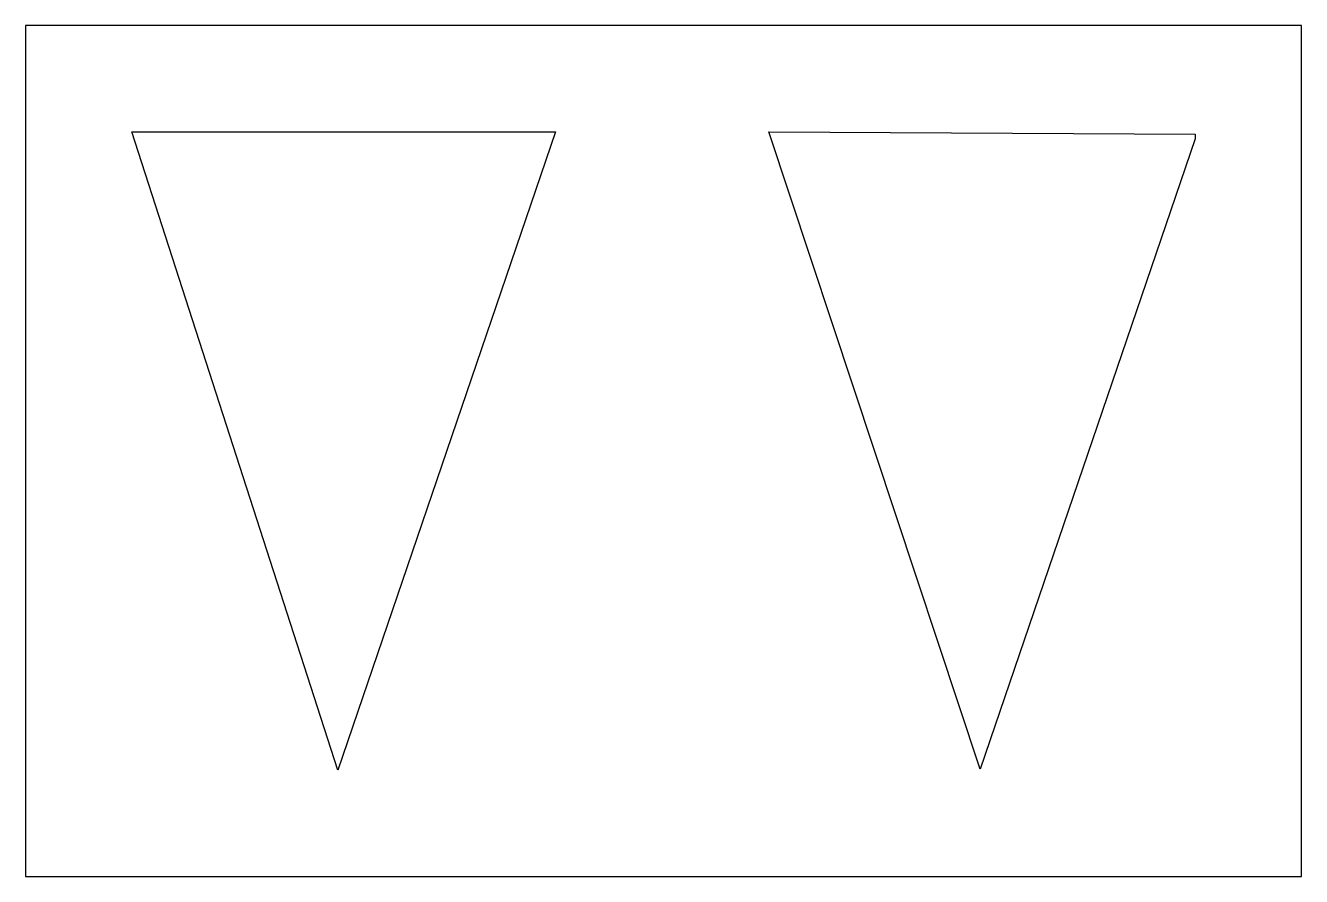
# Model space of a CAD drawing. Header units: inches. Extents: x 0 to 72, y 0 to 48.
import ezdxf

# ---------------------------------------------------------------- set-up
doc = ezdxf.new("R2010")
doc.units = ezdxf.units.IN
doc.header["$MEASUREMENT"] = 0
doc.layers.add('CUT', color=1, linetype='Continuous')

msp = doc.modelspace()

# ---------------------------------------------------------------- linework, layer by layer
at = {"layer": 'CUT'}
for points in [[(0, 0), (72, 0), (72, 48), (0, 48)], [(6, 42), (29.903, 42), (17.629, 6)], [(66, 41.616), (53.872, 6.048), (41.939, 42), (66, 41.871)]]:
    msp.add_lwpolyline(points, close=True, dxfattribs=at)

doc.saveas('drawing.dxf')
